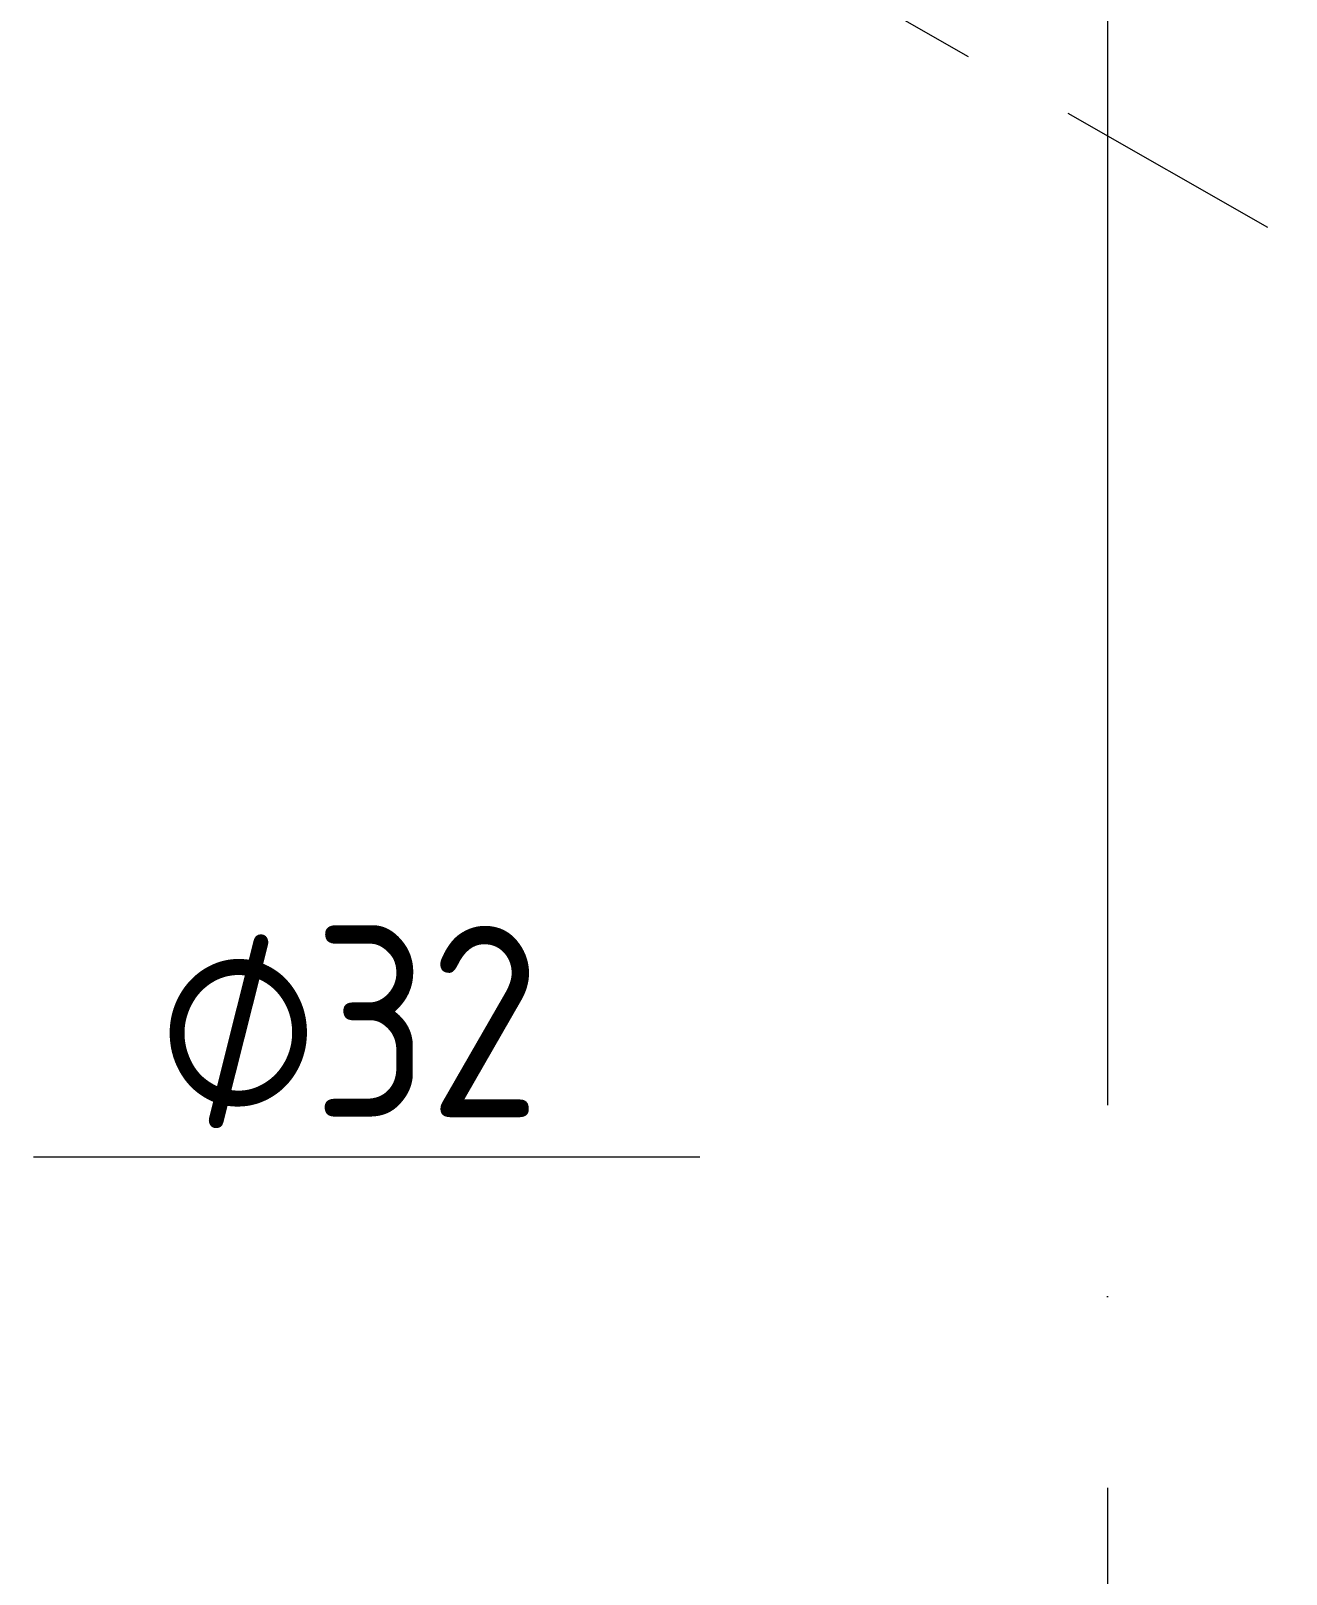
# Model space of a CAD drawing. Header units: millimetres. Extents: x -88595 to 880822, y -1054509 to -148035.
# Drawn here: x 425657 to 427297, y -240614 to -238598 of the extents above; entities that cross this region are included whole.
import ezdxf

# ---------------------------------------------------------------- set-up
doc = ezdxf.new("R2010")
doc.units = ezdxf.units.MM
doc.linetypes.add('ADSK_Линия сетки', pattern=[25, 20, -2.5, 0, -2.5])
doc.linetypes.add('ADSK_Сверху', pattern=[4.5, 3, -1.5])
for name, color, linetype, lineweight in [('Линии', 7, 'Continuous', 9), ('Марки', 7, 'Continuous', 20), ('Оборудование', 7, 'Continuous', 18), ('Оси', 7, 'Continuous', 9)]:
    doc.layers.add(name, color=color, linetype=linetype, lineweight=lineweight)
doc.styles.add('$1$GOST Common_9', font='GOST_Common.ttf', dxfattribs={"width": 0.9, "height": 250})
doc.styles.add('$5$GOST Common', font='GOST_Common.ttf', dxfattribs={"width": 0.9, "height": 250})

# ---------------------------------------------------------------- blocks, each defined once
blk = doc.blocks.new('$0$ADSK_M_Трубы - Диаметр_8-160846-В_Координация_3 этаж ОВ3')
at = {"layer": 'Марки'}
blk.add_line((0, 0), (8, 0), dxfattribs=at)
blk = doc.blocks.new('3 этаж')
at = {"layer": 'Линии', "linetype": 'ADSK_Сверху', "ltscale": 100}
blk.add_line((434203.9, 690398.9), (453848.9, 679173.9), dxfattribs=at)
at = {"layer": 'Оси', "linetype": 'ADSK_Линия сетки', "ltscale": 100}
blk.add_line((438943.9, 695924.5), (438943.9, 631217.7), dxfattribs=at)

msp = doc.modelspace()

# ---------------------------------------------------------------- linework, layer by layer
at = {"layer": 'Марки'}
msp.add_line((425660.8, -240069), (425731.2, -240069), dxfattribs=at)

# ---------------------------------------------------------------- block references
at = {"layer": 'Марки', "xscale": 99.99999999999993, "yscale": 99.99999999999993, "zscale": 99.99999999999993}
msp.add_blockref('$0$ADSK_M_Трубы - Диаметр_8-160846-В_Координация_3 этаж ОВ3', (425731.2, -240069), dxfattribs=at)
at = {"layer": 'Оборудование', "color": 5, "true_color": 0x0000ff}
msp.add_blockref('3 этаж', (-11880.6, -926425.8), dxfattribs=at)

# ---------------------------------------------------------------- texts
at = {"layer": 'Марки', "lineweight": 9, "char_height": 250, "attachment_point": 1}
for s, insert, width, style in [('32', (426025.8, -239767.4), 389.62, '$5$GOST Common'), ('\\fGOST Common|b0|i0|c254|p34|;\\W.9;⌀', (425823.4, -239767.4), 245.316, '$1$GOST Common_9')]:
    msp.add_mtext(s, dxfattribs=dict(at, insert=insert, width=width, style=style))

doc.saveas('drawing.dxf')
